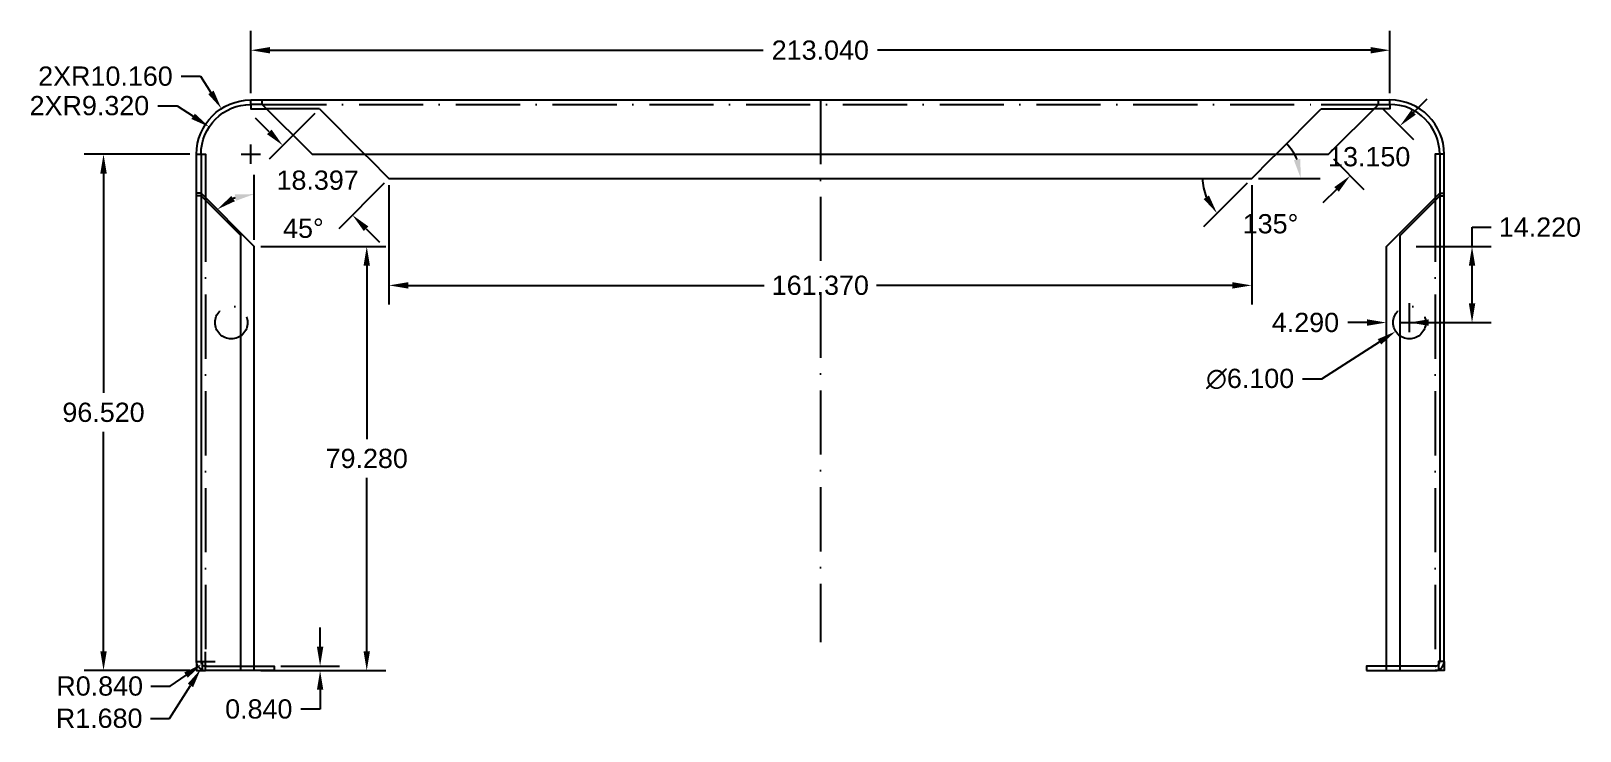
# Model space of a CAD drawing. Header units: millimetres. Extents: x 22 to 550, y 3 to 322.
# Drawn here: x 22.1 to 311.9, y 4.9 to 135.8 of the extents above; entities that cross this region are included whole.
import ezdxf

# ---------------------------------------------------------------- set-up
doc = ezdxf.new("R2010")
doc.units = ezdxf.units.MM
doc.linetypes.add('ACAD_ISO10W100', pattern=[18, 12, -3, 0, -3])
for name, color, linetype in [('Axe', 1, 'ACAD_ISO10W100'), ('Contur', 4, 'Continuous'), ('Cote', 3, 'Continuous'), ('Linii Ascunse', 2, 'ACAD_ISO10W100')]:
    doc.layers.add(name, color=color, linetype=linetype)
doc.styles.get("Standard").update_dxf_attribs({"font": 'Arial.ttf'})
doc.dimstyles.get("Standard").update_dxf_attribs({"dimscale": 20, "dimtxt": 0.18, "dimasz": 0.18, "dimexe": 0.18, "dimexo": 0.0625, "dimgap": 0.09, "dimtad": 0, "dimtih": 1, "dimtoh": 1, "dimdec": 3, "dimzin": 0, "dimdsep": 46, "dimtxsty": 'Standard', "dimcen": 0.09, "dimadec": 0, "dimazin": 0, "dimtfac": 1, "dimtdec": 3, "dimtofl": 0, "dimtmove": 0, "dimatfit": 3, "dimfxl": 1, "dimtolj": 1, "dimtzin": 0, "dimarcsym": 0})

# ---------------------------------------------------------------- blocks, each defined once
blk = doc.blocks.new('*D16')
at = {"layer": 'Cote', "color": 0, "lineweight": -2, "transparency": 16777216}
for p, q in [((51.85, 112.75), (32.11, 112.75)), ((35.71, 109.15), (35.71, 68.13)), ((35.71, 19.83), (35.71, 60.86)), ((51.85, 16.23), (32.11, 16.23))]:
    blk.add_line(p, q, dxfattribs=at)
at = {"layer": 'Cote', "color": 0, "transparency": 16777216}
for points in [[(35.11, 109.15), (36.31, 109.15), (35.71, 112.75)], [(35.11, 19.83), (36.31, 19.83), (35.71, 16.23)]]:
    blk.add_solid(points, dxfattribs=at)
at = {"layer": 'Defpoints', "color": 0, "transparency": 16777216}
for p in [(35.71, 112.75), (53.1, 112.75), (53.1, 16.23)]:
    blk.add_point(p, dxfattribs=at)
at = {"layer": 'Cote', "color": 0, "transparency": 16777216, "insert": (35.71, 64.49), "char_height": 3.6, "attachment_point": 5}
blk.add_mtext('\\A1;96.520', dxfattribs=at)
blk = doc.blocks.new('*D17')
at = {"layer": 'Cote', "color": 0, "lineweight": -2, "transparency": 16777216}
for p, q in [((50.26, 127.34), (53.86, 127.34)), ((53.86, 127.34), (55.81, 124.32)), ((63.26, 110.95), (63.26, 114.55)), ((61.46, 112.75), (65.06, 112.75))]:
    blk.add_line(p, q, dxfattribs=at)
at = {"layer": 'Cote', "color": 0, "transparency": 16777216}
blk.add_solid([(56.31, 124.64), (55.3, 123.99), (57.76, 121.29)], dxfattribs=at)
at = {"layer": 'Defpoints', "color": 0, "transparency": 16777216}
for p in [(57.76, 121.29), (63.26, 112.75)]:
    blk.add_point(p, dxfattribs=at)
at = {"layer": 'Cote', "color": 0, "transparency": 16777216, "insert": (36.07, 127.34), "char_height": 3.6, "attachment_point": 5}
blk.add_mtext('\\A1;2XR10.160', dxfattribs=at)
blk = doc.blocks.new('*D18')
at = {"layer": 'Cote', "color": 0, "lineweight": -2, "transparency": 16777216}
for p, q in [((45.86, 121.83), (49.46, 121.83)), ((49.46, 121.83), (52.47, 119.85)), ((63.26, 110.95), (63.26, 114.55)), ((61.46, 112.75), (65.06, 112.75))]:
    blk.add_line(p, q, dxfattribs=at)
at = {"layer": 'Cote', "color": 0, "transparency": 16777216}
blk.add_solid([(52.8, 120.35), (52.14, 119.35), (55.48, 117.87)], dxfattribs=at)
at = {"layer": 'Defpoints', "color": 0, "transparency": 16777216}
for p in [(55.48, 117.87), (63.26, 112.75)]:
    blk.add_point(p, dxfattribs=at)
at = {"layer": 'Cote', "color": 0, "transparency": 16777216, "insert": (33.07, 121.83), "char_height": 3.6, "attachment_point": 5}
blk.add_mtext('\\A1;2XR9.320', dxfattribs=at)
blk = doc.blocks.new('*D19')
at = {"layer": 'Cote', "color": 0, "lineweight": -2, "transparency": 16777216}
for p, q in [((63.26, 124.16), (63.26, 135.8)), ((276.3, 124.16), (276.3, 135.8)), ((66.86, 132.2), (159.09, 132.2)), ((272.7, 132.2), (180.48, 132.2))]:
    blk.add_line(p, q, dxfattribs=at)
at = {"layer": 'Cote', "color": 0, "transparency": 16777216}
for points in [[(66.86, 132.8), (66.86, 131.6), (63.26, 132.2)], [(272.7, 132.8), (272.7, 131.6), (276.3, 132.2)]]:
    blk.add_solid(points, dxfattribs=at)
at = {"layer": 'Defpoints', "color": 0, "transparency": 16777216}
for p in [(276.3, 132.2), (63.26, 122.91), (276.3, 122.91)]:
    blk.add_point(p, dxfattribs=at)
at = {"layer": 'Cote', "color": 0, "transparency": 16777216, "insert": (169.78, 132.2), "char_height": 3.6, "attachment_point": 5}
blk.add_mtext('\\A1;213.040', dxfattribs=at)
blk = doc.blocks.new('*D20')
at = {"layer": 'Cote', "color": 0, "lineweight": -2, "transparency": 16777216}
for p, q in [((65.15, 95.51), (88.54, 95.51)), ((84.94, 91.91), (84.94, 59.51)), ((84.94, 19.83), (84.94, 52.24)), ((65.15, 16.23), (88.54, 16.23))]:
    blk.add_line(p, q, dxfattribs=at)
at = {"layer": 'Cote', "color": 0, "transparency": 16777216}
for points in [[(84.34, 91.91), (85.54, 91.91), (84.94, 95.51)], [(84.34, 19.83), (85.54, 19.83), (84.94, 16.23)]]:
    blk.add_solid(points, dxfattribs=at)
at = {"layer": 'Defpoints', "color": 0, "transparency": 16777216}
for p in [(63.9, 95.51), (84.94, 95.51), (63.9, 16.23)]:
    blk.add_point(p, dxfattribs=at)
at = {"layer": 'Cote', "color": 0, "transparency": 16777216, "insert": (84.94, 55.87), "char_height": 3.6, "attachment_point": 5}
blk.add_mtext('\\A1;79.280', dxfattribs=at)
blk = doc.blocks.new('*D21')
at = {"layer": 'Cote', "color": 0, "lineweight": -2, "transparency": 16777216}
blk.add_line((63.9, 96.76), (63.9, 108.91), dxfattribs=at)
blk.add_arc((63.9, 95.51), 9.8, 111.1686, 113.8314, dxfattribs=at)
at = {"layer": 'Cote', "color": 0, "transparency": 16777216}
for points in [[(60.28, 103.98), (59.61, 104.97), (56.98, 102.44)], [(60.26, 105.24), (60.48, 104.06), (63.9, 105.31)]]:
    blk.add_solid(points, dxfattribs=at)
at = {"layer": 'Defpoints', "color": 0, "transparency": 16777216}
for p in [(53.94, 105.47), (59, 104), (63.9, 95.51), (63.9, 95.51), (63.9, 16.23)]:
    blk.add_point(p, dxfattribs=at)
at = {"layer": 'Cote', "color": 0, "transparency": 16777216, "insert": (73.1, 98.9), "char_height": 3.6, "attachment_point": 5}
blk.add_mtext('\\A1;45°', dxfattribs=at)
blk = doc.blocks.new('*D22')
at = {"layer": 'Cote', "color": 0, "lineweight": -2, "transparency": 16777216}
for p, q in [((76.22, 20.67), (76.22, 24.27)), ((68.88, 17.07), (79.82, 17.07)), ((68.88, 16.23), (79.82, 16.23)), ((76.22, 12.63), (76.22, 9.03)), ((76.22, 9.03), (72.62, 9.03))]:
    blk.add_line(p, q, dxfattribs=at)
at = {"layer": 'Cote', "color": 0, "transparency": 16777216}
for points in [[(75.62, 20.67), (76.82, 20.67), (76.22, 17.07)], [(75.62, 12.63), (76.82, 12.63), (76.22, 16.23)]]:
    blk.add_solid(points, dxfattribs=at)
at = {"layer": 'Defpoints', "color": 0, "transparency": 16777216}
for p in [(67.63, 17.07), (67.63, 16.23), (76.22, 16.23)]:
    blk.add_point(p, dxfattribs=at)
at = {"layer": 'Cote', "color": 0, "transparency": 16777216, "insert": (64.75, 9.03), "char_height": 3.6, "attachment_point": 5}
blk.add_mtext('\\A1;0.840', dxfattribs=at)
blk = doc.blocks.new('*D23')
at = {"layer": 'Cote', "color": 0, "lineweight": -2, "transparency": 16777216}
for p, q in [((89.1, 106.98), (89.1, 84.64)), ((250.47, 106.98), (250.47, 84.64)), ((92.7, 88.24), (159.29, 88.24)), ((246.87, 88.24), (180.28, 88.24))]:
    blk.add_line(p, q, dxfattribs=at)
at = {"layer": 'Cote', "color": 0, "transparency": 16777216}
for points in [[(92.7, 88.84), (92.7, 87.64), (89.1, 88.24)], [(246.87, 88.84), (246.87, 87.64), (250.47, 88.24)]]:
    blk.add_solid(points, dxfattribs=at)
at = {"layer": 'Defpoints', "color": 0, "transparency": 16777216}
for p in [(89.1, 108.23), (250.47, 108.23), (250.47, 88.24)]:
    blk.add_point(p, dxfattribs=at)
at = {"layer": 'Cote', "color": 0, "transparency": 16777216, "insert": (169.78, 88.24), "char_height": 3.6, "attachment_point": 5}
blk.add_mtext('\\A1;161.370', dxfattribs=at)
blk = doc.blocks.new('*D24')
at = {"layer": 'Cote', "color": 0, "lineweight": -2, "transparency": 16777216}
for p, q in [((249.59, 107.34), (241.43, 99.18)), ((251.72, 108.23), (263.26, 108.23))]:
    blk.add_line(p, q, dxfattribs=at)
for start, end in [(22.5972, 45.1944), (179.8056, 202.4028)]:
    blk.add_arc((250.47, 108.23), 9.19, start, end, dxfattribs=at)
at = {"layer": 'Cote', "color": 0, "transparency": 16777216}
for points in [[(259.54, 111.87), (258.36, 111.64), (259.66, 108.23)], [(242.47, 105.06), (241.48, 104.39), (243.97, 101.73)]]:
    blk.add_solid(points, dxfattribs=at)
at = {"layer": 'Defpoints', "color": 0, "transparency": 16777216}
for p in [(254.18, 111.94), (89.1, 108.23), (250.47, 108.23), (250.47, 108.23), (250.47, 99.04)]:
    blk.add_point(p, dxfattribs=at)
at = {"layer": 'Cote', "color": 0, "transparency": 16777216, "insert": (253.99, 99.74), "char_height": 3.6, "attachment_point": 5}
blk.add_mtext('\\A1;135°', dxfattribs=at)
blk = doc.blocks.new('*D25')
at = {"layer": 'Cote', "color": 0, "lineweight": -2, "transparency": 16777216}
for p, q in [((280.74, 120.58), (283.28, 123.13)), ((275.04, 121.19), (280.74, 115.49)), ((265.74, 111.89), (271.44, 106.19)), ((266.35, 106.19), (263.8, 103.65))]:
    blk.add_line(p, q, dxfattribs=at)
at = {"layer": 'Cote', "color": 0, "transparency": 16777216}
for points in [[(280.31, 121.01), (281.16, 120.16), (278.19, 118.04)], [(265.92, 106.62), (266.77, 105.77), (268.89, 108.74)]]:
    blk.add_solid(points, dxfattribs=at)
at = {"layer": 'Defpoints', "color": 0, "transparency": 16777216}
for p in [(274.16, 122.07), (278.19, 118.04), (264.86, 112.78)]:
    blk.add_point(p, dxfattribs=at)
at = {"layer": 'Cote', "color": 0, "transparency": 16777216, "insert": (272.44, 112.28), "char_height": 3.6, "attachment_point": 5}
blk.add_mtext('\\A1;13.150', dxfattribs=at)
blk = doc.blocks.new('*D26')
at = {"layer": 'Cote', "color": 0, "lineweight": -2, "transparency": 16777216}
for p, q in [((66.71, 116.94), (64.16, 119.49)), ((75.21, 120.35), (66.71, 111.85)), ((88.22, 107.34), (79.72, 98.84)), ((84.81, 98.84), (87.35, 96.3))]:
    blk.add_line(p, q, dxfattribs=at)
at = {"layer": 'Cote', "color": 0, "transparency": 16777216}
for points in [[(67.13, 117.37), (66.28, 116.52), (69.25, 114.4)], [(85.23, 99.27), (84.38, 98.42), (82.26, 101.39)]]:
    blk.add_solid(points, dxfattribs=at)
at = {"layer": 'Defpoints', "color": 0, "transparency": 16777216}
for p in [(76.09, 121.23), (89.1, 108.23), (82.26, 101.39)]:
    blk.add_point(p, dxfattribs=at)
at = {"layer": 'Cote', "color": 0, "transparency": 16777216, "insert": (75.76, 107.89), "char_height": 3.6, "attachment_point": 5}
blk.add_mtext('\\A1;18.397', dxfattribs=at)
blk = doc.blocks.new('*D27')
at = {"layer": 'Cote', "color": 0, "lineweight": -2, "transparency": 16777216}
for p, q in [((52.98, 17.91), (56.58, 17.91)), ((54.78, 16.11), (54.78, 19.71)), ((48.08, 7.29), (51.96, 13.45)), ((44.48, 7.29), (48.08, 7.29))]:
    blk.add_line(p, q, dxfattribs=at)
at = {"layer": 'Cote', "color": 0, "transparency": 16777216}
blk.add_solid([(51.46, 13.77), (52.47, 13.13), (53.89, 16.49)], dxfattribs=at)
at = {"layer": 'Defpoints', "color": 0, "transparency": 16777216}
for p in [(54.78, 17.91), (53.89, 16.49)]:
    blk.add_point(p, dxfattribs=at)
at = {"layer": 'Cote', "color": 0, "transparency": 16777216, "insert": (34.89, 7.29), "char_height": 3.6, "attachment_point": 5}
blk.add_mtext('\\A1;R1.680', dxfattribs=at)
blk = doc.blocks.new('*D28')
at = {"layer": 'Cote', "color": 0, "lineweight": -2, "transparency": 16777216}
for p, q in [((52.98, 17.91), (56.58, 17.91)), ((54.78, 16.11), (54.78, 19.71)), ((48.18, 13.32), (51.14, 15.38)), ((44.58, 13.32), (48.18, 13.32))]:
    blk.add_line(p, q, dxfattribs=at)
at = {"layer": 'Cote', "color": 0, "transparency": 16777216}
blk.add_solid([(50.8, 15.87), (51.48, 14.89), (54.09, 17.43)], dxfattribs=at)
at = {"layer": 'Defpoints', "color": 0, "transparency": 16777216}
for p in [(54.09, 17.43), (54.78, 17.91)]:
    blk.add_point(p, dxfattribs=at)
at = {"layer": 'Cote', "color": 0, "transparency": 16777216, "insert": (34.99, 13.32), "char_height": 3.6, "attachment_point": 5}
blk.add_mtext('\\A1;R0.840', dxfattribs=at)
blk = doc.blocks.new('*D29')
at = {"layer": 'Cote', "color": 0, "lineweight": -2, "transparency": 16777216}
for p, q in [((278.15, 81.29), (281.75, 81.29)), ((279.95, 79.49), (279.95, 83.09)), ((263.59, 70.74), (274.37, 77.69)), ((259.99, 70.74), (263.59, 70.74))]:
    blk.add_line(p, q, dxfattribs=at)
at = {"layer": 'Cote', "color": 0, "transparency": 16777216}
blk.add_solid([(274.04, 78.19), (274.69, 77.18), (277.39, 79.64)], dxfattribs=at)
at = {"layer": 'Defpoints', "color": 0, "transparency": 16777216}
for p in [(282.52, 82.95), (277.39, 79.64)]:
    blk.add_point(p, dxfattribs=at)
at = {"layer": 'Cote', "color": 0, "transparency": 16777216, "insert": (250.17, 70.74), "char_height": 3.6, "attachment_point": 5}
blk.add_mtext('\\A1;∅6.100', dxfattribs=at)
blk = doc.blocks.new('*D30')
at = {"layer": 'Cote', "color": 0, "lineweight": -2, "transparency": 16777216}
for p, q in [((275.66, 82.54), (275.66, 84.89)), ((279.95, 82.54), (279.95, 84.89)), ((272.06, 81.29), (268.46, 81.29)), ((283.55, 81.29), (287.15, 81.29))]:
    blk.add_line(p, q, dxfattribs=at)
at = {"layer": 'Cote', "color": 0, "transparency": 16777216}
for points in [[(272.06, 81.89), (272.06, 80.69), (275.66, 81.29)], [(283.55, 81.89), (283.55, 80.69), (279.95, 81.29)]]:
    blk.add_solid(points, dxfattribs=at)
at = {"layer": 'Defpoints', "color": 0, "transparency": 16777216}
for p in [(275.66, 81.29), (275.66, 81.29), (279.95, 81.29)]:
    blk.add_point(p, dxfattribs=at)
at = {"layer": 'Cote', "color": 0, "transparency": 16777216, "insert": (260.52, 81.29), "char_height": 3.6, "attachment_point": 5}
blk.add_mtext('\\A1;4.290', dxfattribs=at)
blk = doc.blocks.new('*D31')
at = {"layer": 'Cote', "color": 0, "lineweight": -2, "transparency": 16777216}
for p, q in [((291.68, 95.51), (291.68, 99.11)), ((291.68, 99.11), (295.28, 99.11)), ((281.2, 95.51), (295.28, 95.51)), ((291.68, 84.89), (291.68, 91.91)), ((281.2, 81.29), (295.28, 81.29))]:
    blk.add_line(p, q, dxfattribs=at)
at = {"layer": 'Cote', "color": 0, "transparency": 16777216}
for points in [[(291.08, 91.91), (292.28, 91.91), (291.68, 95.51)], [(291.08, 84.89), (292.28, 84.89), (291.68, 81.29)]]:
    blk.add_solid(points, dxfattribs=at)
at = {"layer": 'Defpoints', "color": 0, "transparency": 16777216}
for p in [(279.95, 95.51), (291.68, 95.51), (279.95, 81.29)]:
    blk.add_point(p, dxfattribs=at)
at = {"layer": 'Cote', "color": 0, "transparency": 16777216, "insert": (304.38, 99.11), "char_height": 3.6, "attachment_point": 5}
blk.add_mtext('\\A1;14.220', dxfattribs=at)

msp = doc.modelspace()

# ---------------------------------------------------------------- linework, layer by layer
at = {"layer": 'Axe'}
msp.add_line((169.7844, 122.9138), (169.7844, 21.5202), dxfattribs=at)
at = {"layer": 'Contur'}
for p, q in [((53.9444, 112.7538), (53.9444, 17.9138)), ((285.6244, 112.7538), (285.6244, 17.9138)), ((53.9444, 17.9138), (53.9444, 17.9138)), ((285.6244, 17.9138), (285.6244, 17.9138))]:
    msp.add_line(p, q, dxfattribs=at)
for points in [[(53.1044, 112.7538), (53.9444, 112.7538), (53.9444, 112.7538, -0.41421356), (63.2644, 122.0738), (63.2644, 122.0738), (63.2644, 122.9138)], [(54.1544, 16.3564, -0.30561468), (53.1044, 17.9138), (53.1044, 112.7538), (53.1044, 112.7538, -0.41421356), (63.2644, 122.9138), (63.2644, 122.9138)], [(285.4144, 16.3564, 0.30561468), (286.4644, 17.9138), (286.4644, 112.7538), (286.4644, 112.7538, 0.41421356), (276.3044, 122.9138), (276.3044, 122.9138)], [(286.4644, 112.7538), (285.6244, 112.7538), (285.6244, 112.7538, 0.41421356), (276.3044, 122.0738), (276.3044, 122.0738), (276.3044, 122.9138)]]:
    msp.add_lwpolyline(points, format="xyb", dxfattribs=at)
for points in [[(63.2644, 122.9138), (276.3044, 122.9138)], [(65.4109, 122.0738), (63.2644, 122.0738)], [(63.2644, 122.0738), (63.2644, 121.2338), (66.2509, 121.2338)], [(65.4109, 122.0738), (74.7094, 112.7753)], [(264.8594, 112.7753), (274.1579, 122.0738)], [(276.3044, 122.0738), (276.3044, 121.2338), (273.3179, 121.2338)], [(274.1579, 122.0738), (276.3044, 122.0738)], [(53.9444, 112.7538), (54.7844, 112.7538), (54.7844, 104.6338)], [(74.7094, 112.7753), (264.8594, 112.7753)], [(84.5494, 112.7753), (85.3894, 111.9353)], [(85.3894, 111.9353), (89.0994, 108.2253)], [(250.4694, 108.2253), (254.1794, 111.9353)], [(254.1794, 111.9353), (255.0194, 112.7753)], [(285.6244, 112.7538), (284.7844, 112.7538), (284.7844, 104.6338)], [(89.0994, 108.2253), (250.4694, 108.2253)], [(63.9044, 16.2338), (63.9044, 95.5138), (53.9444, 105.4738), (53.1044, 105.4738)], [(61.3644, 16.2338), (61.3644, 97.5938), (53.9444, 105.0138), (53.1044, 105.0138)], [(275.6644, 16.2338), (275.6644, 95.5138), (285.6244, 105.4738), (286.4644, 105.4738)], [(278.2044, 16.2338), (278.2044, 97.5938), (285.6244, 105.0138), (286.4644, 105.0138)], [(53.1044, 17.9138), (53.1044, 16.2338), (54.7844, 16.2338)], [(53.1044, 17.9138), (54.1544, 17.9138), (54.1544, 16.2338)], [(286.4644, 17.9138), (286.4644, 16.2338), (284.7844, 16.2338)], [(286.4644, 17.9138), (285.4144, 17.9138), (285.4144, 16.2338)], [(61.3644, 16.2338), (54.7844, 16.2338)], [(61.3644, 17.0738), (67.6344, 17.0738), (67.6344, 16.2338)], [(67.6344, 16.2338), (61.3644, 16.2338)], [(278.2044, 17.0738), (271.9344, 17.0738), (271.9344, 16.2338)], [(271.9344, 16.2338), (278.2044, 16.2338)], [(278.2044, 16.2338), (284.7844, 16.2338)]]:
    msp.add_lwpolyline(points, dxfattribs=at)
for centre, start, end in [((54.7844, 17.9138), 180, 221.409622), ((284.7844, 17.9138), 318.590378, 0)]:
    msp.add_arc(centre, 0.84, start, end, dxfattribs=at)
at = {"layer": 'Linii Ascunse'}
for p, q in [((65.4109, 122.0738), (65.4109, 122.9138)), ((274.1579, 122.0738), (274.1579, 122.9138)), ((76.0909, 121.2338), (66.2509, 121.2338)), ((263.4779, 121.2338), (273.3179, 121.2338)), ((54.7844, 104.6338), (54.7844, 17.0738)), ((284.7844, 104.6338), (284.7844, 17.0738)), ((54.7844, 17.0738), (54.7844, 17.0738)), ((284.7844, 17.0738), (284.7844, 17.0738))]:
    msp.add_line(p, q, dxfattribs=at)
for points in [[(65.4109, 122.0738), (263.4779, 122.0738), (274.1579, 122.0738)], [(76.0909, 121.2338), (84.5494, 112.7753)], [(255.0194, 112.7753), (263.4779, 121.2338)], [(54.7844, 17.0738), (61.3644, 17.0738)], [(284.7844, 17.0738), (278.2044, 17.0738)]]:
    msp.add_lwpolyline(points, dxfattribs=at)
for points in [[(54.7844, 16.2338, -0.09639612), (54.1544, 16.3564)], [(284.7844, 16.2338, 0.09639612), (285.4144, 16.3564)]]:
    msp.add_lwpolyline(points, format="xyb", dxfattribs=at)
for centre in [(59.6144, 81.2938), (279.9544, 81.2938)]:
    msp.add_circle(centre, 3.05, dxfattribs=at)
for centre, start, end in [((54.7844, 17.9138), 221.409622, 270), ((284.7844, 17.9138), 270, 318.590378)]:
    msp.add_arc(centre, 0.84, start, end, dxfattribs=at)

# ---------------------------------------------------------------- dimensions: what is measured, and where the dimension line sits
at = {"layer": 'Cote'}
for base, p1, p2, picture, middle in [((276.3044, 132.1998), (63.2644, 122.9138), (276.3044, 122.9138), '*D19', (169.7844, 132.1998)), ((275.6644, 81.2938), (279.9544, 81.2938), (275.6644, 81.2938), '*D30', (260.524, 81.2938))]:
    dim = msp.add_linear_dim(base=base, p1=p1, p2=p2, dimstyle='Standard', dxfattribs=at)
    dim.commit()
    dim.dimension.update_dxf_attribs({"geometry": picture, "text_midpoint": middle})
for mpoint, picture, middle in [((57.7584, 121.2925), '*D17', (36.0676, 127.3435)), ((55.4771, 117.8744), '*D18', (33.0708, 121.8302))]:
    dim = msp.add_radius_dim(center=(63.2644, 112.7538), mpoint=mpoint, text='2X<>', dimstyle='Standard', dxfattribs=at)
    dim.commit()
    dim.dimension.update_dxf_attribs({"geometry": picture, "text_midpoint": middle})
dim = msp.add_linear_dim(base=(278.1927, 118.039), p1=(264.8594, 112.7753), p2=(274.1579, 122.0738), angle=45, dimstyle='Standard', dxfattribs=at)
dim.commit()
dim.dimension.update_dxf_attribs({"geometry": '*D25', "text_midpoint": (272.4372, 112.2835), "dimtype": 161})
dim = msp.add_aligned_dim(p1=(76.0909, 121.2338), p2=(89.0994, 108.2253), distance=-9.6711, dimstyle='Standard', dxfattribs=at)
dim.commit()
dim.dimension.update_dxf_attribs({"geometry": '*D26', "text_midpoint": (75.7566, 107.891)})
dim = msp.add_angular_dim_2l(base=(250.4694, 99.038), line1=((250.4694, 108.2253), (254.1794, 111.9353)), line2=((89.0994, 108.2253), (250.4694, 108.2253)), dimstyle='Standard', dxfattribs=at)
dim.commit()
dim.dimension.update_dxf_attribs({"geometry": '*D24', "text_midpoint": (253.9852, 99.7374)})
for base, p1, p2, picture, middle in [((35.7059, 112.7538), (53.1044, 16.2338), (53.1044, 112.7538), '*D16', (35.7059, 64.4938)), ((291.6797, 95.5138), (279.9544, 81.2938), (279.9544, 95.5138), '*D31', (304.3767, 99.1138)), ((84.9426, 95.5138), (63.9044, 16.2338), (63.9044, 95.5138), '*D20', (84.9426, 55.8738)), ((76.2228, 16.2338), (67.6344, 17.0738), (67.6344, 16.2338), '*D22', (64.7548, 9.0338))]:
    dim = msp.add_linear_dim(base=base, p1=p1, p2=p2, angle=90, dimstyle='Standard', dxfattribs=at)
    dim.commit()
    dim.dimension.update_dxf_attribs({"geometry": picture, "text_midpoint": middle})
dim = msp.add_angular_dim_2l(base=(59.0046, 104.0004), line1=((63.9044, 16.2338), (63.9044, 95.5138)), line2=((63.9044, 95.5138), (53.9444, 105.4738)), dimstyle='Standard', dxfattribs=at)
dim.commit()
dim.dimension.update_dxf_attribs({"geometry": '*D21', "text_midpoint": (73.1003, 98.8999), "dimtype": 162})
dim = msp.add_linear_dim(base=(250.4694, 88.2352), p1=(89.0994, 108.2253), p2=(250.4694, 108.2253), dimstyle='Standard', dxfattribs=at)
dim.commit()
dim.dimension.update_dxf_attribs({"geometry": '*D23', "text_midpoint": (169.7844, 88.2352), "dimtype": 160})
dim = msp.add_diameter_dim_2p(p1=(282.5173, 82.9473), p2=(277.3915, 79.6403), dimstyle='Standard', dxfattribs=at)
dim.commit()
dim.dimension.update_dxf_attribs({"geometry": '*D29', "text_midpoint": (250.1653, 70.7369), "dimtype": 163})
dim = msp.add_radius_dim(center=(54.7844, 17.9138), mpoint=(53.8873, 16.4934), dimstyle='Standard', dxfattribs=at)
dim.commit()
dim.dimension.update_dxf_attribs({"geometry": '*D27', "text_midpoint": (34.8855, 7.2926), "dimtype": 164})
dim = msp.add_radius_dim(center=(54.7844, 17.9138), mpoint=(54.0948, 17.4342), dimstyle='Standard', dxfattribs=at)
dim.commit()
dim.dimension.update_dxf_attribs({"geometry": '*D28', "text_midpoint": (34.9933, 13.3231)})

doc.saveas('drawing.dxf')
